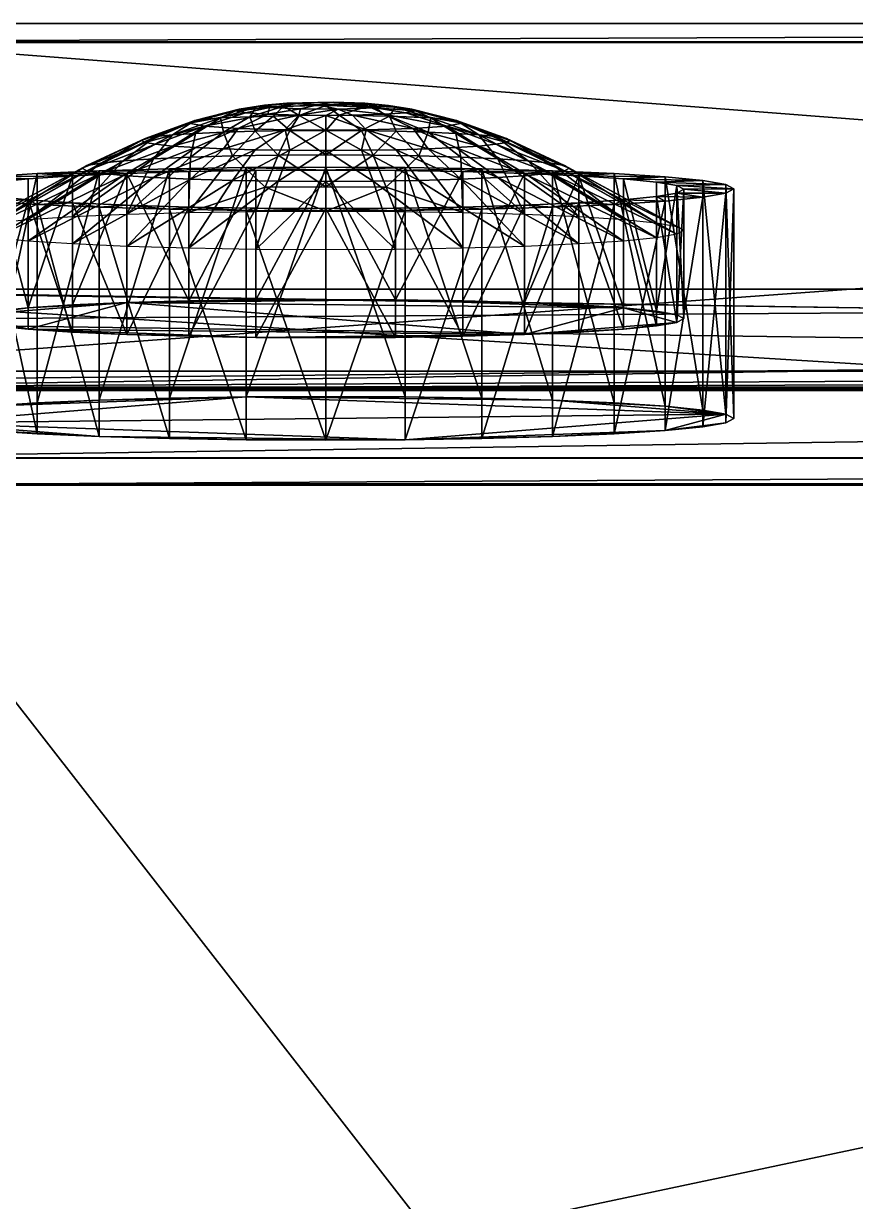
# Model space of a CAD drawing. Extents: x -2.45 to 2.44, y -4.51 to 4.52.
# Drawn here: x -1.82 to -1.097, y 3.495 to 4.52 of the extents above; entities that cross this region are included whole.
import ezdxf

# ---------------------------------------------------------------- set-up
doc = ezdxf.new("R2010")
doc.units = 0

msp = doc.modelspace()

# ---------------------------------------------------------------- linework, layer by layer
for points in [[(-2.078, 4.5045, 0.628), (-2.077, 4.5201, 0.719), (2.0621, 4.5201, 0.719)], [(2.0621, 4.5201, 0.719), (1.9458, 4.5035, 0.4908), (-2.078, 4.5045, 0.628)], [(-2.077, 4.2175, 0.7362), (2.0621, 4.2175, 0.7362), (2.0621, 4.5201, 0.719)], [(-2.077, 4.2175, 0.7362), (2.0621, 4.5201, 0.719), (-2.077, 4.5201, 0.719)], [(1.9458, 4.5035, 0.4908), (-1.958, 4.5035, 0.4908), (-2.078, 4.5045, 0.628)], [(1.9458, 4.2009, 0.508), (-1.958, 4.2009, 0.508), (-1.958, 4.5035, 0.4908)], [(1.9458, 4.2009, 0.508), (-1.958, 4.5035, 0.4908), (1.9458, 4.5035, 0.4908)], [(-1.6061, 4.4471, 1.0827), (-1.6354, 4.4441, 1.1004), (-1.6103, 4.4491, 1.1191)], [(-1.6103, 4.4491, 1.1191), (-1.6354, 4.4441, 1.1004), (-1.6322, 4.4457, 1.1308)], [(-1.6175, 4.4472, 1.1578), (-1.6103, 4.4491, 1.1191), (-1.6322, 4.4457, 1.1308)], [(-1.6232, 4.439, 1.2063), (-1.5936, 4.4482, 1.177), (-1.6175, 4.4472, 1.1578)], [(-1.5936, 4.4482, 1.177), (-1.6232, 4.439, 1.2063), (-1.6027, 4.4396, 1.2172)], [(-1.6175, 4.4472, 1.1578), (-1.591, 4.4508, 1.1506), (-1.6103, 4.4491, 1.1191)], [(-1.591, 4.4508, 1.1506), (-1.6175, 4.4472, 1.1578), (-1.5936, 4.4482, 1.177)], [(-1.5792, 4.4507, 1.1126), (-1.6103, 4.4491, 1.1191), (-1.591, 4.4508, 1.1506)], [(-1.5792, 4.4507, 1.1126), (-1.6061, 4.4471, 1.0827), (-1.6103, 4.4491, 1.1191)], [(-1.5638, 4.4493, 1.0853), (-1.6061, 4.4471, 1.0827), (-1.5792, 4.4507, 1.1126)], [(-1.5638, 4.4493, 1.0853), (-1.5789, 4.4458, 1.0576), (-1.6061, 4.4471, 1.0827)], [(-1.5803, 4.44, 1.224), (-1.5936, 4.4482, 1.177), (-1.6027, 4.4396, 1.2172)], [(-1.5571, 4.4489, 1.1854), (-1.591, 4.4508, 1.1506), (-1.5936, 4.4482, 1.177)], [(-1.5803, 4.44, 1.224), (-1.5571, 4.4489, 1.1854), (-1.5936, 4.4482, 1.177)], [(-1.5792, 4.4507, 1.1126), (-1.591, 4.4508, 1.1506), (-1.5502, 4.4517, 1.1301)], [(-1.5502, 4.4517, 1.1301), (-1.591, 4.4508, 1.1506), (-1.5571, 4.4514, 1.1615)], [(-1.5571, 4.4489, 1.1854), (-1.5571, 4.4514, 1.1615), (-1.591, 4.4508, 1.1506)], [(-1.5571, 4.4489, 1.1854), (-1.5803, 4.44, 1.224), (-1.5455, 4.4405, 1.2247)], [(-1.5502, 4.4517, 1.1301), (-1.5638, 4.4493, 1.0853), (-1.5792, 4.4507, 1.1126)], [(-1.5638, 4.4493, 1.0853), (-1.5464, 4.4455, 1.0538), (-1.5789, 4.4458, 1.0576)], [(-1.5502, 4.4517, 1.1301), (-1.536, 4.45, 1.0995), (-1.5638, 4.4493, 1.0853)], [(-1.5139, 4.4466, 1.0736), (-1.5638, 4.4493, 1.0853), (-1.536, 4.45, 1.0995)], [(-1.5139, 4.4466, 1.0736), (-1.5464, 4.4455, 1.0538), (-1.5638, 4.4493, 1.0853)], [(-1.5502, 4.4517, 1.1301), (-1.5571, 4.4514, 1.1615), (-1.5232, 4.4508, 1.1506)], [(-1.5571, 4.4489, 1.1854), (-1.5232, 4.4508, 1.1506), (-1.5571, 4.4514, 1.1615)], [(-1.5571, 4.4489, 1.1854), (-1.5206, 4.4482, 1.177), (-1.5232, 4.4508, 1.1506)], [(-1.5455, 4.4405, 1.2247), (-1.5206, 4.4482, 1.177), (-1.5571, 4.4489, 1.1854)], [(-1.5502, 4.4517, 1.1301), (-1.5232, 4.4508, 1.1506), (-1.5026, 4.4488, 1.114)], [(-1.536, 4.45, 1.0995), (-1.5502, 4.4517, 1.1301), (-1.5026, 4.4488, 1.114)], [(-1.5455, 4.4405, 1.2247), (-1.5017, 4.4396, 1.2126), (-1.5206, 4.4482, 1.177)], [(-1.536, 4.45, 1.0995), (-1.5026, 4.4488, 1.114), (-1.5139, 4.4466, 1.0736)], [(-1.5232, 4.4508, 1.1506), (-1.5206, 4.4482, 1.177), (-1.4968, 4.4472, 1.1578)], [(-1.4968, 4.4472, 1.1578), (-1.5026, 4.4488, 1.114), (-1.5232, 4.4508, 1.1506)], [(-1.5017, 4.4396, 1.2126), (-1.4968, 4.4472, 1.1578), (-1.5206, 4.4482, 1.177)], [(-1.4788, 4.4441, 1.1004), (-1.5139, 4.4466, 1.0736), (-1.5026, 4.4488, 1.114)], [(-1.5026, 4.4488, 1.114), (-1.4821, 4.4457, 1.1309), (-1.4788, 4.4441, 1.1004)], [(-1.4968, 4.4472, 1.1578), (-1.4821, 4.4457, 1.1309), (-1.5026, 4.4488, 1.114)], [(-1.6903, 4.4232, 1.1963), (-1.6487, 4.438, 1.1834), (-1.6708, 4.4358, 1.1427)], [(-1.6487, 4.438, 1.1834), (-1.6903, 4.4232, 1.1963), (-1.6704, 4.4245, 1.2206)], [(-1.6757, 4.4333, 1.0965), (-1.6354, 4.4441, 1.1004), (-1.6268, 4.4425, 1.071)], [(-1.6708, 4.4358, 1.1427), (-1.6354, 4.4441, 1.1004), (-1.6757, 4.4333, 1.0965)], [(-1.6757, 4.4333, 1.0965), (-1.6268, 4.4425, 1.071), (-1.6625, 4.4308, 1.0521)], [(-1.6708, 4.4358, 1.1427), (-1.6322, 4.4457, 1.1308), (-1.6354, 4.4441, 1.1004)], [(-1.6487, 4.438, 1.1834), (-1.6322, 4.4457, 1.1308), (-1.6708, 4.4358, 1.1427)], [(-1.6461, 4.4256, 1.2404), (-1.6487, 4.438, 1.1834), (-1.6704, 4.4245, 1.2206)], [(-1.6625, 4.4308, 1.0521), (-1.6268, 4.4425, 1.071), (-1.6075, 4.4412, 1.0472)], [(-1.6625, 4.4308, 1.0521), (-1.6075, 4.4412, 1.0472), (-1.6332, 4.4289, 1.016)], [(-1.6487, 4.438, 1.1834), (-1.6175, 4.4472, 1.1578), (-1.6322, 4.4457, 1.1308)], [(-1.6232, 4.439, 1.2063), (-1.6175, 4.4472, 1.1578), (-1.6487, 4.438, 1.1834)], [(-1.6461, 4.4256, 1.2404), (-1.6232, 4.439, 1.2063), (-1.6487, 4.438, 1.1834)], [(-1.6184, 4.4264, 1.2552), (-1.6232, 4.439, 1.2063), (-1.6461, 4.4256, 1.2404)], [(-1.6061, 4.4471, 1.0827), (-1.6268, 4.4425, 1.071), (-1.6354, 4.4441, 1.1004)], [(-1.6332, 4.4289, 1.016), (-1.6075, 4.4412, 1.0472), (-1.5805, 4.4404, 1.0325)], [(-1.6332, 4.4289, 1.016), (-1.5805, 4.4404, 1.0325), (-1.5924, 4.4277, 0.9939)], [(-1.6061, 4.4471, 1.0827), (-1.6075, 4.4412, 1.0472), (-1.6268, 4.4425, 1.071)], [(-1.6184, 4.4264, 1.2552), (-1.6027, 4.4396, 1.2172), (-1.6232, 4.439, 1.2063)], [(-1.5884, 4.4269, 1.2643), (-1.6027, 4.4396, 1.2172), (-1.6184, 4.4264, 1.2552)], [(-1.5789, 4.4458, 1.0576), (-1.6075, 4.4412, 1.0472), (-1.6061, 4.4471, 1.0827)], [(-1.5789, 4.4458, 1.0576), (-1.5805, 4.4404, 1.0325), (-1.6075, 4.4412, 1.0472)], [(-1.5884, 4.4269, 1.2643), (-1.5803, 4.44, 1.224), (-1.6027, 4.4396, 1.2172)], [(-1.5924, 4.4277, 0.9939), (-1.5805, 4.4404, 1.0325), (-1.5571, 4.4402, 1.0291)], [(-1.5924, 4.4277, 0.9939), (-1.5571, 4.4402, 1.0291), (-1.5571, 4.4272, 0.9886)], [(-1.5571, 4.427, 1.2674), (-1.5803, 4.44, 1.224), (-1.5884, 4.4269, 1.2643)], [(-1.5805, 4.4404, 1.0325), (-1.5789, 4.4458, 1.0576), (-1.5464, 4.4455, 1.0538)], [(-1.5805, 4.4404, 1.0325), (-1.5464, 4.4455, 1.0538), (-1.5571, 4.4402, 1.0291)], [(-1.5571, 4.427, 1.2674), (-1.5455, 4.4405, 1.2247), (-1.5803, 4.44, 1.224)], [(-1.5464, 4.4455, 1.0538), (-1.5337, 4.4404, 1.0325), (-1.5571, 4.4402, 1.0291)], [(-1.5455, 4.4405, 1.2247), (-1.5571, 4.427, 1.2674), (-1.5259, 4.4269, 1.2643)], [(-1.5219, 4.4277, 0.9939), (-1.5571, 4.4402, 1.0291), (-1.5337, 4.4404, 1.0325)], [(-1.5219, 4.4277, 0.9939), (-1.5571, 4.4272, 0.9886), (-1.5571, 4.4402, 1.0291)], [(-1.5067, 4.4412, 1.0472), (-1.5464, 4.4455, 1.0538), (-1.5139, 4.4466, 1.0736)], [(-1.5067, 4.4412, 1.0472), (-1.5337, 4.4404, 1.0325), (-1.5464, 4.4455, 1.0538)], [(-1.5259, 4.4269, 1.2643), (-1.5017, 4.4396, 1.2126), (-1.5455, 4.4405, 1.2247)], [(-1.481, 4.4289, 1.0161), (-1.5337, 4.4404, 1.0325), (-1.5067, 4.4412, 1.0472)], [(-1.481, 4.4289, 1.0161), (-1.5219, 4.4277, 0.9939), (-1.5337, 4.4404, 1.0325)], [(-1.5259, 4.4269, 1.2643), (-1.4958, 4.4264, 1.2552), (-1.5017, 4.4396, 1.2126)], [(-1.5139, 4.4466, 1.0736), (-1.4875, 4.4425, 1.071), (-1.5067, 4.4412, 1.0472)], [(-1.4788, 4.4441, 1.1004), (-1.4875, 4.4425, 1.071), (-1.5139, 4.4466, 1.0736)], [(-1.4518, 4.4309, 1.0521), (-1.5067, 4.4412, 1.0472), (-1.4875, 4.4425, 1.071)], [(-1.4518, 4.4309, 1.0521), (-1.481, 4.4289, 1.0161), (-1.5067, 4.4412, 1.0472)], [(-1.5017, 4.4396, 1.2126), (-1.4656, 4.438, 1.1835), (-1.4968, 4.4472, 1.1578)], [(-1.5017, 4.4396, 1.2126), (-1.4958, 4.4264, 1.2552), (-1.4681, 4.4256, 1.2404)], [(-1.4681, 4.4256, 1.2404), (-1.4656, 4.438, 1.1835), (-1.5017, 4.4396, 1.2126)], [(-1.4656, 4.438, 1.1835), (-1.4821, 4.4457, 1.1309), (-1.4968, 4.4472, 1.1578)], [(-1.4386, 4.4333, 1.0966), (-1.4875, 4.4425, 1.071), (-1.4788, 4.4441, 1.1004)], [(-1.4386, 4.4333, 1.0966), (-1.4518, 4.4309, 1.0521), (-1.4875, 4.4425, 1.071)], [(-1.4656, 4.438, 1.1835), (-1.4434, 4.4358, 1.1427), (-1.4821, 4.4457, 1.1309)], [(-1.4434, 4.4358, 1.1427), (-1.4788, 4.4441, 1.1004), (-1.4821, 4.4457, 1.1309)], [(-1.4434, 4.4358, 1.1427), (-1.4386, 4.4333, 1.0966), (-1.4788, 4.4441, 1.1004)], [(-1.4681, 4.4256, 1.2404), (-1.4439, 4.4245, 1.2206), (-1.4656, 4.438, 1.1835)], [(-1.4656, 4.438, 1.1835), (-1.4439, 4.4245, 1.2206), (-1.4239, 4.4232, 1.1963)], [(-1.4239, 4.4232, 1.1963), (-1.4434, 4.4358, 1.1427), (-1.4656, 4.438, 1.1835)], [(-1.7142, 4.42, 1.1387), (-1.6757, 4.4333, 1.0965), (-1.7173, 4.4183, 1.1075)], [(-1.6757, 4.4333, 1.0965), (-1.7142, 4.4166, 1.0763), (-1.7173, 4.4183, 1.1075)], [(-1.7142, 4.42, 1.1387), (-1.6708, 4.4358, 1.1427), (-1.6757, 4.4333, 1.0965)], [(-1.6708, 4.4358, 1.1427), (-1.7142, 4.42, 1.1387), (-1.7051, 4.4217, 1.1687)], [(-1.7142, 4.4166, 1.0763), (-1.6757, 4.4333, 1.0965), (-1.6625, 4.4308, 1.0521)], [(-1.7142, 4.4166, 1.0763), (-1.6625, 4.4308, 1.0521), (-1.7051, 4.415, 1.0462)], [(-1.6903, 4.4232, 1.1963), (-1.6708, 4.4358, 1.1427), (-1.7051, 4.4217, 1.1687)], [(-1.6625, 4.4308, 1.0521), (-1.6903, 4.4135, 1.0186), (-1.7051, 4.415, 1.0462)], [(-1.6903, 4.4135, 1.0186), (-1.6625, 4.4308, 1.0521), (-1.6332, 4.4289, 1.016)], [(-1.6903, 4.4135, 1.0186), (-1.6332, 4.4289, 1.016), (-1.6704, 4.4121, 0.9944)], [(-1.6332, 4.4289, 1.016), (-1.6461, 4.4111, 0.9745), (-1.6704, 4.4121, 0.9944)], [(-1.6461, 4.4111, 0.9745), (-1.6332, 4.4289, 1.016), (-1.5924, 4.4277, 0.9939)], [(-1.6461, 4.4111, 0.9745), (-1.5924, 4.4277, 0.9939), (-1.6184, 4.4103, 0.9597)], [(-1.5924, 4.4277, 0.9939), (-1.5884, 4.4098, 0.9506), (-1.6184, 4.4103, 0.9597)], [(-1.5884, 4.4098, 0.9506), (-1.5924, 4.4277, 0.9939), (-1.5571, 4.4272, 0.9886)], [(-1.5259, 4.4098, 0.9506), (-1.5571, 4.4272, 0.9886), (-1.5219, 4.4277, 0.9939)], [(-1.5219, 4.4277, 0.9939), (-1.4958, 4.4103, 0.9597), (-1.5259, 4.4098, 0.9506)], [(-1.4681, 4.4111, 0.9745), (-1.5219, 4.4277, 0.9939), (-1.481, 4.4289, 1.0161)], [(-1.4681, 4.4111, 0.9745), (-1.4958, 4.4103, 0.9597), (-1.5219, 4.4277, 0.9939)], [(-1.4239, 4.4135, 1.0186), (-1.481, 4.4289, 1.0161), (-1.4518, 4.4309, 1.0521)], [(-1.481, 4.4289, 1.0161), (-1.4439, 4.4121, 0.9944), (-1.4681, 4.4111, 0.9745)], [(-1.4239, 4.4135, 1.0186), (-1.4439, 4.4121, 0.9944), (-1.481, 4.4289, 1.0161)], [(-1.4, 4.4166, 1.0763), (-1.4518, 4.4309, 1.0521), (-1.4386, 4.4333, 1.0966)], [(-1.4518, 4.4309, 1.0521), (-1.4091, 4.415, 1.0462), (-1.4239, 4.4135, 1.0186)], [(-1.4, 4.4166, 1.0763), (-1.4091, 4.415, 1.0462), (-1.4518, 4.4309, 1.0521)], [(-1.4434, 4.4358, 1.1427), (-1.4091, 4.4217, 1.1687), (-1.4, 4.42, 1.1387)], [(-1.4239, 4.4232, 1.1963), (-1.4091, 4.4217, 1.1687), (-1.4434, 4.4358, 1.1427)], [(-1.4, 4.42, 1.1387), (-1.4386, 4.4333, 1.0966), (-1.4434, 4.4358, 1.1427)], [(-1.4386, 4.4333, 1.0966), (-1.3969, 4.4183, 1.1075), (-1.4, 4.4166, 1.0763)], [(-1.4, 4.42, 1.1387), (-1.3969, 4.4183, 1.1075), (-1.4386, 4.4333, 1.0966)], [(-1.7688, 4.3942, 1.1075), (-1.7173, 4.4183, 1.1075), (-1.7142, 4.4166, 1.0763)], [(-1.7647, 4.3965, 1.1487), (-1.7173, 4.4183, 1.1075), (-1.7688, 4.3942, 1.1075)], [(-1.7647, 4.3965, 1.1487), (-1.7142, 4.42, 1.1387), (-1.7173, 4.4183, 1.1075)], [(-1.7527, 4.3987, 1.1884), (-1.7142, 4.42, 1.1387), (-1.7647, 4.3965, 1.1487)], [(-1.7527, 4.3987, 1.1884), (-1.7051, 4.4217, 1.1687), (-1.7142, 4.42, 1.1387)], [(-1.7331, 4.4007, 1.2249), (-1.7051, 4.4217, 1.1687), (-1.7527, 4.3987, 1.1884)], [(-1.7331, 4.4007, 1.2249), (-1.6903, 4.4232, 1.1963), (-1.7051, 4.4217, 1.1687)], [(-1.7068, 4.4024, 1.2569), (-1.6903, 4.4232, 1.1963), (-1.7331, 4.4007, 1.2249)], [(-1.7068, 4.4024, 1.2569), (-1.6704, 4.4245, 1.2206), (-1.6903, 4.4232, 1.1963)], [(-1.6747, 4.4039, 1.2832), (-1.6704, 4.4245, 1.2206), (-1.7068, 4.4024, 1.2569)], [(-1.6747, 4.4039, 1.2832), (-1.6461, 4.4256, 1.2404), (-1.6704, 4.4245, 1.2206)], [(-1.6381, 4.4049, 1.3028), (-1.6461, 4.4256, 1.2404), (-1.6747, 4.4039, 1.2832)], [(-1.6381, 4.4049, 1.3028), (-1.6184, 4.4264, 1.2552), (-1.6461, 4.4256, 1.2404)], [(-1.5984, 4.4056, 1.3148), (-1.6184, 4.4264, 1.2552), (-1.6381, 4.4049, 1.3028)], [(-1.5984, 4.4056, 1.3148), (-1.5884, 4.4269, 1.2643), (-1.6184, 4.4264, 1.2552)], [(-1.5571, 4.4058, 1.3188), (-1.5884, 4.4269, 1.2643), (-1.5984, 4.4056, 1.3148)], [(-1.5884, 4.4098, 0.9506), (-1.5571, 4.4272, 0.9886), (-1.5571, 4.4096, 0.9475)], [(-1.5571, 4.4058, 1.3188), (-1.5571, 4.427, 1.2674), (-1.5884, 4.4269, 1.2643)], [(-1.5259, 4.4098, 0.9506), (-1.5571, 4.4096, 0.9475), (-1.5571, 4.4272, 0.9886)], [(-1.5571, 4.4058, 1.3188), (-1.5259, 4.4269, 1.2643), (-1.5571, 4.427, 1.2674)], [(-1.5571, 4.4058, 1.3188), (-1.5158, 4.4056, 1.3148), (-1.5259, 4.4269, 1.2643)], [(-1.5158, 4.4056, 1.3148), (-1.4958, 4.4264, 1.2552), (-1.5259, 4.4269, 1.2643)], [(-1.5158, 4.4056, 1.3148), (-1.4761, 4.4049, 1.3028), (-1.4958, 4.4264, 1.2552)], [(-1.4761, 4.4049, 1.3028), (-1.4681, 4.4256, 1.2404), (-1.4958, 4.4264, 1.2552)], [(-1.4761, 4.4049, 1.3028), (-1.4395, 4.4039, 1.2832), (-1.4681, 4.4256, 1.2404)], [(-1.4395, 4.4039, 1.2832), (-1.4439, 4.4245, 1.2206), (-1.4681, 4.4256, 1.2404)], [(-1.4395, 4.4039, 1.2832), (-1.4074, 4.4024, 1.2569), (-1.4439, 4.4245, 1.2206)], [(-1.4074, 4.4024, 1.2569), (-1.4239, 4.4232, 1.1963), (-1.4439, 4.4245, 1.2206)], [(-1.4074, 4.4024, 1.2569), (-1.3811, 4.4007, 1.2249), (-1.4239, 4.4232, 1.1963)], [(-1.3811, 4.4007, 1.2249), (-1.4091, 4.4217, 1.1687), (-1.4239, 4.4232, 1.1963)], [(-1.3811, 4.4007, 1.2249), (-1.3615, 4.3987, 1.1884), (-1.4091, 4.4217, 1.1687)], [(-1.3615, 4.3987, 1.1884), (-1.4, 4.42, 1.1387), (-1.4091, 4.4217, 1.1687)], [(-1.3615, 4.3987, 1.1884), (-1.3495, 4.3965, 1.1487), (-1.4, 4.42, 1.1387)], [(-1.3495, 4.3965, 1.1487), (-1.3969, 4.4183, 1.1075), (-1.4, 4.42, 1.1387)], [(-1.3454, 4.3942, 1.1075), (-1.4, 4.4166, 1.0763), (-1.3969, 4.4183, 1.1075)], [(-1.3495, 4.3965, 1.1487), (-1.3454, 4.3942, 1.1075), (-1.3969, 4.4183, 1.1075)], [(-1.7688, 4.3942, 1.1075), (-1.7142, 4.4166, 1.0763), (-1.7647, 4.392, 1.0662)], [(-1.7647, 4.392, 1.0662), (-1.7142, 4.4166, 1.0763), (-1.7051, 4.415, 1.0462)], [(-1.7647, 4.392, 1.0662), (-1.7051, 4.415, 1.0462), (-1.7527, 4.3898, 1.0266)], [(-1.7527, 4.3898, 1.0266), (-1.7051, 4.415, 1.0462), (-1.6903, 4.4135, 1.0186)], [(-1.7527, 4.3898, 1.0266), (-1.6903, 4.4135, 1.0186), (-1.7331, 4.3878, 0.99)], [(-1.7331, 4.3878, 0.99), (-1.6903, 4.4135, 1.0186), (-1.6704, 4.4121, 0.9944)], [(-1.7331, 4.3878, 0.99), (-1.6704, 4.4121, 0.9944), (-1.7068, 4.386, 0.958)], [(-1.7068, 4.386, 0.958), (-1.6704, 4.4121, 0.9944), (-1.6461, 4.4111, 0.9745)], [(-1.7068, 4.386, 0.958), (-1.6461, 4.4111, 0.9745), (-1.6747, 4.3846, 0.9317)], [(-1.6747, 4.3846, 0.9317), (-1.6461, 4.4111, 0.9745), (-1.6184, 4.4103, 0.9597)], [(-1.6747, 4.3846, 0.9317), (-1.6184, 4.4103, 0.9597), (-1.6381, 4.3835, 0.9122)], [(-1.6381, 4.3835, 0.9122), (-1.6184, 4.4103, 0.9597), (-1.5884, 4.4098, 0.9506)], [(-1.6381, 4.3835, 0.9122), (-1.5884, 4.4098, 0.9506), (-1.5984, 4.3829, 0.9001)], [(-1.5984, 4.3829, 0.9001), (-1.5884, 4.4098, 0.9506), (-1.5571, 4.4096, 0.9475)], [(-1.5984, 4.3829, 0.9001), (-1.5571, 4.4096, 0.9475), (-1.5571, 4.3827, 0.8961)], [(-1.5158, 4.3829, 0.9001), (-1.5571, 4.4096, 0.9475), (-1.5259, 4.4098, 0.9506)], [(-1.5158, 4.3829, 0.9001), (-1.5571, 4.3827, 0.8961), (-1.5571, 4.4096, 0.9475)], [(-1.4761, 4.3835, 0.9122), (-1.5259, 4.4098, 0.9506), (-1.4958, 4.4103, 0.9597)], [(-1.4761, 4.3835, 0.9122), (-1.5158, 4.3829, 0.9001), (-1.5259, 4.4098, 0.9506)], [(-1.4395, 4.3846, 0.9317), (-1.4958, 4.4103, 0.9597), (-1.4681, 4.4111, 0.9745)], [(-1.4395, 4.3846, 0.9317), (-1.4761, 4.3835, 0.9122), (-1.4958, 4.4103, 0.9597)], [(-1.4074, 4.386, 0.958), (-1.4681, 4.4111, 0.9745), (-1.4439, 4.4121, 0.9944)], [(-1.4074, 4.386, 0.958), (-1.4395, 4.3846, 0.9317), (-1.4681, 4.4111, 0.9745)], [(-1.3811, 4.3878, 0.99), (-1.4439, 4.4121, 0.9944), (-1.4239, 4.4135, 1.0186)], [(-1.3811, 4.3878, 0.99), (-1.4074, 4.386, 0.958), (-1.4439, 4.4121, 0.9944)], [(-1.3615, 4.3898, 1.0266), (-1.4239, 4.4135, 1.0186), (-1.4091, 4.415, 1.0462)], [(-1.3615, 4.3898, 1.0266), (-1.3811, 4.3878, 0.99), (-1.4239, 4.4135, 1.0186)], [(-1.3495, 4.392, 1.0662), (-1.4091, 4.415, 1.0462), (-1.4, 4.4166, 1.0763)], [(-1.3495, 4.392, 1.0662), (-1.3615, 4.3898, 1.0266), (-1.4091, 4.415, 1.0462)], [(-1.3454, 4.3942, 1.1075), (-1.3495, 4.392, 1.0662), (-1.4, 4.4166, 1.0763)], [(-1.7647, 4.3965, 1.1487), (-1.8448, 4.3467, 1.2264), (-1.7527, 4.3987, 1.1884)], [(-1.7527, 4.3987, 1.1884), (-1.8448, 4.3467, 1.2264), (-1.8161, 4.3496, 1.2802)], [(-1.7527, 4.3987, 1.1884), (-1.8161, 4.3496, 1.2802), (-1.7331, 4.4007, 1.2249)], [(-1.7331, 4.4007, 1.2249), (-1.8161, 4.3496, 1.2802), (-1.7773, 4.3522, 1.3273)], [(-1.7331, 4.4007, 1.2249), (-1.7773, 4.3522, 1.3273), (-1.7068, 4.4024, 1.2569)], [(-1.7068, 4.4024, 1.2569), (-1.7773, 4.3522, 1.3273), (-1.7301, 4.3543, 1.366)], [(-1.7068, 4.4024, 1.2569), (-1.7301, 4.3543, 1.366), (-1.6747, 4.4039, 1.2832)], [(-1.6747, 4.4039, 1.2832), (-1.7301, 4.3543, 1.366), (-1.6763, 4.3558, 1.3947)], [(-1.6747, 4.4039, 1.2832), (-1.6763, 4.3558, 1.3947), (-1.6381, 4.4049, 1.3028)], [(-1.6381, 4.4049, 1.3028), (-1.6763, 4.3558, 1.3947), (-1.6097, 4.3777, 1.3714)], [(-1.6381, 4.4049, 1.3028), (-1.6097, 4.3777, 1.3714), (-1.5984, 4.4056, 1.3148)], [(-1.5984, 4.4056, 1.3148), (-1.6097, 4.3777, 1.3714), (-1.5571, 4.378, 1.3765)], [(-1.5984, 4.4056, 1.3148), (-1.5571, 4.378, 1.3765), (-1.5571, 4.4058, 1.3188)], [(-1.5158, 4.4056, 1.3148), (-1.5571, 4.4058, 1.3188), (-1.5571, 4.378, 1.3765)], [(-1.5158, 4.4056, 1.3148), (-1.5571, 4.378, 1.3765), (-1.5045, 4.3777, 1.3714)], [(-1.4761, 4.4049, 1.3028), (-1.5158, 4.4056, 1.3148), (-1.5045, 4.3777, 1.3714)], [(-1.4761, 4.4049, 1.3028), (-1.5045, 4.3777, 1.3714), (-1.4379, 4.3558, 1.3947)], [(-1.4395, 4.4039, 1.2832), (-1.4761, 4.4049, 1.3028), (-1.4379, 4.3558, 1.3947)], [(-1.4395, 4.4039, 1.2832), (-1.4379, 4.3558, 1.3947), (-1.3841, 4.3543, 1.366)], [(-1.4074, 4.4024, 1.2569), (-1.4395, 4.4039, 1.2832), (-1.3841, 4.3543, 1.366)], [(-1.4074, 4.4024, 1.2569), (-1.3841, 4.3543, 1.366), (-1.3369, 4.3522, 1.3273)], [(-1.3811, 4.4007, 1.2249), (-1.4074, 4.4024, 1.2569), (-1.3369, 4.3522, 1.3273)], [(-1.3811, 4.4007, 1.2249), (-1.3369, 4.3522, 1.3273), (-1.2982, 4.3496, 1.2802)], [(-1.3615, 4.3987, 1.1884), (-1.3811, 4.4007, 1.2249), (-1.2982, 4.3496, 1.2802)], [(-1.3615, 4.3987, 1.1884), (-1.2982, 4.3496, 1.2802), (-1.2694, 4.3467, 1.2264)], [(-1.3495, 4.3965, 1.1487), (-1.3615, 4.3987, 1.1884), (-1.2694, 4.3467, 1.2264)], [(-1.8159, 4.3851, 1.2741), (-1.8849, 4.3835, 1.237), (-1.8521, 4.3867, 1.2982)], [(-1.7647, 4.392, 1.0662), (-1.8685, 4.3402, 1.1074), (-1.7688, 4.3942, 1.1075)], [(-1.7688, 4.3942, 1.1075), (-1.8685, 4.3402, 1.1074), (-1.8625, 4.3435, 1.1681)], [(-1.7647, 4.392, 1.0662), (-1.8625, 4.3369, 1.0468), (-1.8685, 4.3402, 1.1074)], [(-1.7688, 4.3942, 1.1075), (-1.8625, 4.3435, 1.1681), (-1.7647, 4.3965, 1.1487)], [(-1.7647, 4.3965, 1.1487), (-1.8625, 4.3435, 1.1681), (-1.8448, 4.3467, 1.2264)], [(-1.7527, 4.3898, 1.0266), (-1.8625, 4.3369, 1.0468), (-1.7647, 4.392, 1.0662)], [(-1.7527, 4.3898, 1.0266), (-1.8448, 4.3337, 0.9884), (-1.8625, 4.3369, 1.0468)], [(-1.808, 4.3896, 1.3519), (-1.8521, 4.3867, 1.2982), (-1.8521, 4.1871, 1.3093)], [(-1.808, 4.3896, 1.3519), (-1.8521, 4.1871, 1.3093), (-1.808, 4.19, 1.363)], [(-1.7772, 4.3877, 1.3212), (-1.8521, 4.3867, 1.2982), (-1.808, 4.3896, 1.3519)], [(-1.7772, 4.3877, 1.3212), (-1.8159, 4.3851, 1.2741), (-1.8521, 4.3867, 1.2982)], [(-1.7331, 4.3878, 0.99), (-1.8448, 4.3337, 0.9884), (-1.7527, 4.3898, 1.0266)], [(-1.7331, 4.3878, 0.99), (-1.816, 4.3308, 0.9347), (-1.8448, 4.3337, 0.9884)], [(-1.7068, 4.386, 0.958), (-1.816, 4.3308, 0.9347), (-1.7331, 4.3878, 0.99)], [(-1.8159, 4.2727, 1.2801), (-1.8159, 4.3851, 1.2741), (-1.7772, 4.3877, 1.3212)], [(-1.8159, 4.2727, 1.2801), (-1.7772, 4.3877, 1.3212), (-1.7772, 4.2752, 1.3273)], [(-1.7542, 4.392, 1.396), (-1.808, 4.3896, 1.3519), (-1.808, 4.19, 1.363)], [(-1.7542, 4.392, 1.396), (-1.808, 4.19, 1.363), (-1.7542, 4.1923, 1.407)], [(-1.7301, 4.3897, 1.3599), (-1.808, 4.3896, 1.3519), (-1.7542, 4.392, 1.396)], [(-1.7301, 4.3897, 1.3599), (-1.7772, 4.3877, 1.3212), (-1.808, 4.3896, 1.3519)], [(-1.7772, 4.2752, 1.3273), (-1.7772, 4.3877, 1.3212), (-1.7301, 4.3897, 1.3599)], [(-1.7772, 4.2752, 1.3273), (-1.7301, 4.3897, 1.3599), (-1.7301, 4.2773, 1.3659)], [(-1.6929, 4.3938, 1.4287), (-1.7542, 4.392, 1.396), (-1.7542, 4.1923, 1.407)], [(-1.6929, 4.3938, 1.4287), (-1.7542, 4.1923, 1.407), (-1.6929, 4.1941, 1.4398)], [(-1.6762, 4.3913, 1.3886), (-1.7542, 4.392, 1.396), (-1.6929, 4.3938, 1.4287)], [(-1.6762, 4.3913, 1.3886), (-1.7301, 4.3897, 1.3599), (-1.7542, 4.392, 1.396)], [(-1.6762, 4.2788, 1.3946), (-1.7301, 4.3897, 1.3599), (-1.6762, 4.3913, 1.3886)], [(-1.6762, 4.2788, 1.3946), (-1.7301, 4.2773, 1.3659), (-1.7301, 4.3897, 1.3599)], [(-1.6263, 4.3948, 1.4489), (-1.6929, 4.3938, 1.4287), (-1.6929, 4.1941, 1.4398)], [(-1.6263, 4.3948, 1.4489), (-1.6929, 4.1941, 1.4398), (-1.6263, 4.1952, 1.4599)], [(-1.6178, 4.3922, 1.4063), (-1.6929, 4.3938, 1.4287), (-1.6263, 4.3948, 1.4489)], [(-1.6178, 4.3922, 1.4063), (-1.6762, 4.3913, 1.3886), (-1.6929, 4.3938, 1.4287)], [(-1.6762, 4.2788, 1.3946), (-1.6762, 4.3913, 1.3886), (-1.6178, 4.3922, 1.4063)], [(-1.6762, 4.2788, 1.3946), (-1.6178, 4.3922, 1.4063), (-1.6178, 4.2798, 1.4123)], [(-1.5571, 4.3952, 1.4557), (-1.6263, 4.3948, 1.4489), (-1.6263, 4.1952, 1.4599)], [(-1.5571, 4.3952, 1.4557), (-1.6263, 4.1952, 1.4599), (-1.5571, 4.1955, 1.4667)], [(-1.5571, 4.3926, 1.4123), (-1.6263, 4.3948, 1.4489), (-1.5571, 4.3952, 1.4557)], [(-1.5571, 4.3926, 1.4123), (-1.6178, 4.3922, 1.4063), (-1.6263, 4.3948, 1.4489)], [(-1.6178, 4.2798, 1.4123), (-1.6178, 4.3922, 1.4063), (-1.5571, 4.3926, 1.4123)], [(-1.6178, 4.2798, 1.4123), (-1.5571, 4.3926, 1.4123), (-1.5571, 4.2801, 1.4183)], [(-1.5571, 4.3952, 1.4557), (-1.5571, 4.1955, 1.4667), (-1.4879, 4.1952, 1.4599)], [(-1.5571, 4.3952, 1.4557), (-1.4879, 4.1952, 1.4599), (-1.4879, 4.3948, 1.4489)], [(-1.5571, 4.3926, 1.4123), (-1.5571, 4.3952, 1.4557), (-1.4879, 4.3948, 1.4489)], [(-1.5571, 4.3926, 1.4123), (-1.4879, 4.3948, 1.4489), (-1.4964, 4.3922, 1.4063)], [(-1.4964, 4.2798, 1.4123), (-1.5571, 4.2801, 1.4183), (-1.5571, 4.3926, 1.4123)], [(-1.4964, 4.2798, 1.4123), (-1.5571, 4.3926, 1.4123), (-1.4964, 4.3922, 1.4063)], [(-1.4964, 4.3922, 1.4063), (-1.4879, 4.3948, 1.4489), (-1.4213, 4.3938, 1.4287)], [(-1.4964, 4.3922, 1.4063), (-1.4213, 4.3938, 1.4287), (-1.438, 4.3913, 1.3886)], [(-1.4964, 4.2798, 1.4123), (-1.4964, 4.3922, 1.4063), (-1.438, 4.3913, 1.3886)], [(-1.4964, 4.2798, 1.4123), (-1.438, 4.3913, 1.3886), (-1.438, 4.2788, 1.3946)], [(-1.4879, 4.3948, 1.4489), (-1.4879, 4.1952, 1.4599), (-1.4213, 4.1941, 1.4398)], [(-1.4879, 4.3948, 1.4489), (-1.4213, 4.1941, 1.4398), (-1.4213, 4.3938, 1.4287)], [(-1.438, 4.3913, 1.3886), (-1.4213, 4.3938, 1.4287), (-1.36, 4.392, 1.396)], [(-1.438, 4.3913, 1.3886), (-1.36, 4.392, 1.396), (-1.3842, 4.3897, 1.3599)], [(-1.438, 4.2788, 1.3946), (-1.438, 4.3913, 1.3886), (-1.3842, 4.3897, 1.3599)], [(-1.438, 4.2788, 1.3946), (-1.3842, 4.3897, 1.3599), (-1.3842, 4.2773, 1.3659)], [(-1.4213, 4.3938, 1.4287), (-1.4213, 4.1941, 1.4398), (-1.36, 4.1923, 1.407)], [(-1.4213, 4.3938, 1.4287), (-1.36, 4.1923, 1.407), (-1.36, 4.392, 1.396)], [(-1.4074, 4.386, 0.958), (-1.3811, 4.3878, 0.99), (-1.2982, 4.3308, 0.9347)], [(-1.3842, 4.3897, 1.3599), (-1.36, 4.392, 1.396), (-1.3063, 4.3896, 1.3519)], [(-1.3842, 4.3897, 1.3599), (-1.3063, 4.3896, 1.3519), (-1.337, 4.3877, 1.3212)], [(-1.3842, 4.2773, 1.3659), (-1.3842, 4.3897, 1.3599), (-1.337, 4.3877, 1.3212)], [(-1.3842, 4.2773, 1.3659), (-1.337, 4.3877, 1.3212), (-1.337, 4.2752, 1.3273)], [(-1.3811, 4.3878, 0.99), (-1.3615, 4.3898, 1.0266), (-1.2694, 4.3337, 0.9884)], [(-1.3811, 4.3878, 0.99), (-1.2694, 4.3337, 0.9884), (-1.2982, 4.3308, 0.9347)], [(-1.3615, 4.3898, 1.0266), (-1.3495, 4.392, 1.0662), (-1.2517, 4.3369, 1.0468)], [(-1.3615, 4.3898, 1.0266), (-1.2517, 4.3369, 1.0468), (-1.2694, 4.3337, 0.9884)], [(-1.36, 4.392, 1.396), (-1.36, 4.1923, 1.407), (-1.3063, 4.19, 1.363)], [(-1.36, 4.392, 1.396), (-1.3063, 4.19, 1.363), (-1.3063, 4.3896, 1.3519)], [(-1.3495, 4.3965, 1.1487), (-1.2694, 4.3467, 1.2264), (-1.2517, 4.3435, 1.1681)], [(-1.3454, 4.3942, 1.1075), (-1.3495, 4.3965, 1.1487), (-1.2517, 4.3435, 1.1681)], [(-1.3495, 4.392, 1.0662), (-1.3454, 4.3942, 1.1075), (-1.2457, 4.3402, 1.1074)], [(-1.3495, 4.392, 1.0662), (-1.2457, 4.3402, 1.1074), (-1.2517, 4.3369, 1.0468)], [(-1.3454, 4.3942, 1.1075), (-1.2517, 4.3435, 1.1681), (-1.2457, 4.3402, 1.1074)], [(-1.337, 4.3877, 1.3212), (-1.3063, 4.3896, 1.3519), (-1.2621, 4.3867, 1.2982)], [(-1.337, 4.3877, 1.3212), (-1.2621, 4.3867, 1.2982), (-1.2983, 4.3851, 1.2741)], [(-1.2983, 4.2727, 1.2801), (-1.337, 4.2752, 1.3273), (-1.337, 4.3877, 1.3212)], [(-1.2983, 4.2727, 1.2801), (-1.337, 4.3877, 1.3212), (-1.2983, 4.3851, 1.2741)], [(-1.3063, 4.3896, 1.3519), (-1.3063, 4.19, 1.363), (-1.2621, 4.1871, 1.3093)], [(-1.3063, 4.3896, 1.3519), (-1.2621, 4.1871, 1.3093), (-1.2621, 4.3867, 1.2982)], [(-1.2983, 4.3851, 1.2741), (-1.2621, 4.3867, 1.2982), (-1.2293, 4.3835, 1.237)], [(-1.2621, 4.3867, 1.2982), (-1.2621, 4.1871, 1.3093), (-1.2293, 4.1838, 1.248)], [(-1.2621, 4.3867, 1.2982), (-1.2293, 4.1838, 1.248), (-1.2293, 4.3835, 1.237)], [(-1.8159, 4.3851, 1.2741), (-1.8447, 4.3822, 1.2204), (-1.8849, 4.3835, 1.237)], [(-1.8159, 4.2727, 1.2801), (-1.8447, 4.3822, 1.2204), (-1.8159, 4.3851, 1.2741)], [(-1.8159, 4.2727, 1.2801), (-1.8447, 4.2698, 1.2264), (-1.8447, 4.3822, 1.2204)], [(-1.7068, 4.386, 0.958), (-1.7773, 4.3283, 0.8876), (-1.816, 4.3308, 0.9347)], [(-1.6747, 4.3846, 0.9317), (-1.7773, 4.3283, 0.8876), (-1.7068, 4.386, 0.958)], [(-1.6747, 4.3846, 0.9317), (-1.7301, 4.3262, 0.8489), (-1.7773, 4.3283, 0.8876)], [(-1.6381, 4.3835, 0.9122), (-1.7301, 4.3262, 0.8489), (-1.6747, 4.3846, 0.9317)], [(-1.6381, 4.3835, 0.9122), (-1.6763, 4.3246, 0.8202), (-1.7301, 4.3262, 0.8489)], [(-1.5984, 4.3829, 0.9001), (-1.6763, 4.3246, 0.8202), (-1.6381, 4.3835, 0.9122)], [(-1.5984, 4.3829, 0.9001), (-1.6178, 4.3236, 0.8025), (-1.6763, 4.3246, 0.8202)], [(-1.6178, 4.3565, 1.4123), (-1.6097, 4.3777, 1.3714), (-1.6763, 4.3558, 1.3947)], [(-1.5571, 4.3827, 0.8961), (-1.6178, 4.3236, 0.8025), (-1.5984, 4.3829, 0.9001)], [(-1.5571, 4.3827, 0.8961), (-1.5571, 4.3233, 0.7965), (-1.6178, 4.3236, 0.8025)], [(-1.6097, 4.3777, 1.3714), (-1.6178, 4.3565, 1.4123), (-1.5571, 4.3569, 1.4183)], [(-1.6097, 4.3777, 1.3714), (-1.5571, 4.3569, 1.4183), (-1.5571, 4.378, 1.3765)], [(-1.5571, 4.3827, 0.8961), (-1.5158, 4.3829, 0.9001), (-1.4964, 4.3236, 0.8025)], [(-1.5571, 4.3827, 0.8961), (-1.4964, 4.3236, 0.8025), (-1.5571, 4.3233, 0.7965)], [(-1.5045, 4.3777, 1.3714), (-1.5571, 4.378, 1.3765), (-1.5571, 4.3569, 1.4183)], [(-1.5045, 4.3777, 1.3714), (-1.5571, 4.3569, 1.4183), (-1.4964, 4.3565, 1.4123)], [(-1.5158, 4.3829, 0.9001), (-1.4761, 4.3835, 0.9122), (-1.438, 4.3246, 0.8202)], [(-1.5158, 4.3829, 0.9001), (-1.438, 4.3246, 0.8202), (-1.4964, 4.3236, 0.8025)], [(-1.4964, 4.3565, 1.4123), (-1.4379, 4.3558, 1.3947), (-1.5045, 4.3777, 1.3714)], [(-1.4761, 4.3835, 0.9122), (-1.4395, 4.3846, 0.9317), (-1.3841, 4.3262, 0.8489)], [(-1.4761, 4.3835, 0.9122), (-1.3841, 4.3262, 0.8489), (-1.438, 4.3246, 0.8202)], [(-1.4395, 4.3846, 0.9317), (-1.4074, 4.386, 0.958), (-1.3369, 4.3283, 0.8876)], [(-1.4395, 4.3846, 0.9317), (-1.3369, 4.3283, 0.8876), (-1.3841, 4.3262, 0.8489)], [(-1.4074, 4.386, 0.958), (-1.2982, 4.3308, 0.9347), (-1.3369, 4.3283, 0.8876)], [(-1.2983, 4.3851, 1.2741), (-1.2293, 4.3835, 1.237), (-1.2695, 4.3822, 1.2204)], [(-1.2695, 4.2698, 1.2264), (-1.2983, 4.2727, 1.2801), (-1.2983, 4.3851, 1.2741)], [(-1.2695, 4.2698, 1.2264), (-1.2983, 4.3851, 1.2741), (-1.2695, 4.3822, 1.2204)], [(-1.2695, 4.3822, 1.2204), (-1.2293, 4.3835, 1.237), (-1.2092, 4.3799, 1.1705)], [(-1.2695, 4.3822, 1.2204), (-1.2092, 4.3799, 1.1705), (-1.2518, 4.3791, 1.1621)], [(-1.2695, 4.2698, 1.2264), (-1.2695, 4.3822, 1.2204), (-1.2518, 4.3791, 1.1621)], [(-1.2695, 4.2698, 1.2264), (-1.2518, 4.3791, 1.1621), (-1.2518, 4.2667, 1.1681)], [(-1.2518, 4.3791, 1.1621), (-1.2092, 4.3799, 1.1705), (-1.2023, 4.3762, 1.1014)], [(-1.2518, 4.3791, 1.1621), (-1.2023, 4.3762, 1.1014), (-1.2458, 4.3759, 1.1014)], [(-1.2458, 4.2634, 1.1075), (-1.2518, 4.2667, 1.1681), (-1.2518, 4.3791, 1.1621)], [(-1.2458, 4.2634, 1.1075), (-1.2518, 4.3791, 1.1621), (-1.2458, 4.3759, 1.1014)], [(-1.2458, 4.3759, 1.1014), (-1.2023, 4.3762, 1.1014), (-1.2092, 4.3725, 1.0323)], [(-1.2293, 4.3835, 1.237), (-1.2293, 4.1838, 1.248), (-1.2092, 4.1802, 1.1816)], [(-1.2293, 4.3835, 1.237), (-1.2092, 4.1802, 1.1816), (-1.2092, 4.3799, 1.1705)], [(-1.2092, 4.3799, 1.1705), (-1.2092, 4.1802, 1.1816), (-1.2023, 4.1765, 1.1125)], [(-1.2092, 4.3799, 1.1705), (-1.2023, 4.1765, 1.1125), (-1.2023, 4.3762, 1.1014)], [(-1.2023, 4.3762, 1.1014), (-1.2023, 4.1765, 1.1125), (-1.2092, 4.1728, 1.0434)], [(-1.2023, 4.3762, 1.1014), (-1.2092, 4.1728, 1.0434), (-1.2092, 4.3725, 1.0323)], [(-1.8447, 4.3695, 0.9825), (-1.8159, 4.3666, 0.9287), (-1.8521, 4.3656, 0.9046)], [(-1.8159, 4.3666, 0.9287), (-1.808, 4.3627, 0.8509), (-1.8521, 4.3656, 0.9046)], [(-1.8447, 4.257, 0.9885), (-1.8159, 4.3666, 0.9287), (-1.8447, 4.3695, 0.9825)], [(-1.8447, 4.257, 0.9885), (-1.8159, 4.2541, 0.9348), (-1.8159, 4.3666, 0.9287)], [(-1.8159, 4.3666, 0.9287), (-1.7772, 4.364, 0.8816), (-1.808, 4.3627, 0.8509)], [(-1.7772, 4.2516, 0.8877), (-1.7772, 4.364, 0.8816), (-1.8159, 4.3666, 0.9287)], [(-1.7772, 4.2516, 0.8877), (-1.8159, 4.3666, 0.9287), (-1.8159, 4.2541, 0.9348)], [(-1.2983, 4.3666, 0.9287), (-1.3063, 4.3627, 0.8509), (-1.337, 4.364, 0.8816)], [(-1.2983, 4.2541, 0.9348), (-1.2983, 4.3666, 0.9287), (-1.337, 4.364, 0.8816)], [(-1.2983, 4.3666, 0.9287), (-1.2621, 4.3656, 0.9046), (-1.3063, 4.3627, 0.8509)], [(-1.2695, 4.3695, 0.9825), (-1.2621, 4.3656, 0.9046), (-1.2983, 4.3666, 0.9287)], [(-1.2695, 4.257, 0.9885), (-1.2695, 4.3695, 0.9825), (-1.2983, 4.3666, 0.9287)], [(-1.2695, 4.257, 0.9885), (-1.2983, 4.3666, 0.9287), (-1.2983, 4.2541, 0.9348)], [(-1.2518, 4.3726, 1.0408), (-1.2293, 4.3689, 0.9658), (-1.2695, 4.3695, 0.9825)], [(-1.2518, 4.2601, 1.0468), (-1.2518, 4.3726, 1.0408), (-1.2695, 4.3695, 0.9825)], [(-1.2695, 4.3695, 0.9825), (-1.2293, 4.3689, 0.9658), (-1.2621, 4.3656, 0.9046)], [(-1.2518, 4.2601, 1.0468), (-1.2695, 4.3695, 0.9825), (-1.2695, 4.257, 0.9885)], [(-1.2293, 4.3689, 0.9658), (-1.2293, 4.1692, 0.9769), (-1.2621, 4.1659, 0.9157)], [(-1.2293, 4.3689, 0.9658), (-1.2621, 4.1659, 0.9157), (-1.2621, 4.3656, 0.9046)], [(-1.2458, 4.3759, 1.1014), (-1.2092, 4.3725, 1.0323), (-1.2518, 4.3726, 1.0408)], [(-1.2518, 4.2601, 1.0468), (-1.2458, 4.2634, 1.1075), (-1.2458, 4.3759, 1.1014)], [(-1.2518, 4.2601, 1.0468), (-1.2458, 4.3759, 1.1014), (-1.2518, 4.3726, 1.0408)], [(-1.2518, 4.3726, 1.0408), (-1.2092, 4.3725, 1.0323), (-1.2293, 4.3689, 0.9658)], [(-1.2092, 4.3725, 1.0323), (-1.2092, 4.1728, 1.0434), (-1.2293, 4.1692, 0.9769)], [(-1.2092, 4.3725, 1.0323), (-1.2293, 4.1692, 0.9769), (-1.2293, 4.3689, 0.9658)], [(-1.8521, 4.3656, 0.9046), (-1.808, 4.3627, 0.8509), (-1.808, 4.163, 0.862)], [(-1.8521, 4.3656, 0.9046), (-1.808, 4.163, 0.862), (-1.8521, 4.1659, 0.9157)], [(-1.7772, 4.364, 0.8816), (-1.7542, 4.3603, 0.8069), (-1.808, 4.3627, 0.8509)], [(-1.808, 4.3627, 0.8509), (-1.7542, 4.3603, 0.8069), (-1.7542, 4.1607, 0.8179)], [(-1.808, 4.3627, 0.8509), (-1.7542, 4.1607, 0.8179), (-1.808, 4.163, 0.862)], [(-1.7772, 4.364, 0.8816), (-1.7301, 4.362, 0.843), (-1.7542, 4.3603, 0.8069)], [(-1.7301, 4.2495, 0.849), (-1.7301, 4.362, 0.843), (-1.7772, 4.364, 0.8816)], [(-1.7301, 4.2495, 0.849), (-1.7772, 4.364, 0.8816), (-1.7772, 4.2516, 0.8877)], [(-1.7301, 4.362, 0.843), (-1.6929, 4.3586, 0.7741), (-1.7542, 4.3603, 0.8069)], [(-1.7542, 4.3603, 0.8069), (-1.6929, 4.3586, 0.7741), (-1.6929, 4.1589, 0.7852)], [(-1.7542, 4.3603, 0.8069), (-1.6929, 4.1589, 0.7852), (-1.7542, 4.1607, 0.8179)], [(-1.7301, 4.362, 0.843), (-1.6762, 4.3604, 0.8142), (-1.6929, 4.3586, 0.7741)], [(-1.7301, 4.2495, 0.849), (-1.6762, 4.3604, 0.8142), (-1.7301, 4.362, 0.843)], [(-1.7301, 4.2495, 0.849), (-1.6762, 4.248, 0.8203), (-1.6762, 4.3604, 0.8142)], [(-1.6762, 4.3604, 0.8142), (-1.6263, 4.3575, 0.754), (-1.6929, 4.3586, 0.7741)], [(-1.6929, 4.3586, 0.7741), (-1.6263, 4.3575, 0.754), (-1.6263, 4.1578, 0.765)], [(-1.6929, 4.3586, 0.7741), (-1.6263, 4.1578, 0.765), (-1.6929, 4.1589, 0.7852)], [(-1.6762, 4.3604, 0.8142), (-1.6178, 4.3595, 0.7966), (-1.6263, 4.3575, 0.754)], [(-1.6762, 4.248, 0.8203), (-1.6178, 4.3595, 0.7966), (-1.6762, 4.3604, 0.8142)], [(-1.6762, 4.248, 0.8203), (-1.6178, 4.247, 0.8026), (-1.6178, 4.3595, 0.7966)], [(-1.6178, 4.3595, 0.7966), (-1.5571, 4.3571, 0.7472), (-1.6263, 4.3575, 0.754)], [(-1.6263, 4.3575, 0.754), (-1.5571, 4.3571, 0.7472), (-1.5571, 4.1575, 0.7582)], [(-1.6263, 4.3575, 0.754), (-1.5571, 4.1575, 0.7582), (-1.6263, 4.1578, 0.765)], [(-1.6178, 4.3595, 0.7966), (-1.5571, 4.3592, 0.7906), (-1.5571, 4.3571, 0.7472)], [(-1.6178, 4.247, 0.8026), (-1.5571, 4.3592, 0.7906), (-1.6178, 4.3595, 0.7966)], [(-1.6178, 4.247, 0.8026), (-1.5571, 4.2467, 0.7966), (-1.5571, 4.3592, 0.7906)], [(-1.4964, 4.247, 0.8026), (-1.4964, 4.3595, 0.7966), (-1.5571, 4.3592, 0.7906)], [(-1.4964, 4.3595, 0.7966), (-1.4879, 4.3575, 0.754), (-1.5571, 4.3571, 0.7472)], [(-1.4964, 4.3595, 0.7966), (-1.5571, 4.3571, 0.7472), (-1.5571, 4.3592, 0.7906)], [(-1.4964, 4.247, 0.8026), (-1.5571, 4.3592, 0.7906), (-1.5571, 4.2467, 0.7966)], [(-1.4879, 4.3575, 0.754), (-1.4879, 4.1578, 0.765), (-1.5571, 4.1575, 0.7582)], [(-1.4879, 4.3575, 0.754), (-1.5571, 4.1575, 0.7582), (-1.5571, 4.3571, 0.7472)], [(-1.438, 4.3604, 0.8142), (-1.4879, 4.3575, 0.754), (-1.4964, 4.3595, 0.7966)], [(-1.438, 4.248, 0.8203), (-1.438, 4.3604, 0.8142), (-1.4964, 4.3595, 0.7966)], [(-1.438, 4.248, 0.8203), (-1.4964, 4.3595, 0.7966), (-1.4964, 4.247, 0.8026)], [(-1.438, 4.3604, 0.8142), (-1.4213, 4.3586, 0.7741), (-1.4879, 4.3575, 0.754)], [(-1.4213, 4.3586, 0.7741), (-1.4213, 4.1589, 0.7852), (-1.4879, 4.1578, 0.765)], [(-1.4213, 4.3586, 0.7741), (-1.4879, 4.1578, 0.765), (-1.4879, 4.3575, 0.754)], [(-1.3842, 4.362, 0.843), (-1.4213, 4.3586, 0.7741), (-1.438, 4.3604, 0.8142)], [(-1.438, 4.248, 0.8203), (-1.3842, 4.2495, 0.849), (-1.3842, 4.362, 0.843)], [(-1.438, 4.248, 0.8203), (-1.3842, 4.362, 0.843), (-1.438, 4.3604, 0.8142)], [(-1.3842, 4.362, 0.843), (-1.36, 4.3603, 0.8069), (-1.4213, 4.3586, 0.7741)], [(-1.36, 4.3603, 0.8069), (-1.36, 4.1607, 0.8179), (-1.4213, 4.1589, 0.7852)], [(-1.36, 4.3603, 0.8069), (-1.4213, 4.1589, 0.7852), (-1.4213, 4.3586, 0.7741)], [(-1.337, 4.364, 0.8816), (-1.36, 4.3603, 0.8069), (-1.3842, 4.362, 0.843)], [(-1.3842, 4.2495, 0.849), (-1.337, 4.2516, 0.8877), (-1.337, 4.364, 0.8816)], [(-1.3842, 4.2495, 0.849), (-1.337, 4.364, 0.8816), (-1.3842, 4.362, 0.843)], [(-1.337, 4.364, 0.8816), (-1.3063, 4.3627, 0.8509), (-1.36, 4.3603, 0.8069)], [(-1.3063, 4.3627, 0.8509), (-1.3063, 4.163, 0.862), (-1.36, 4.1607, 0.8179)], [(-1.3063, 4.3627, 0.8509), (-1.36, 4.1607, 0.8179), (-1.36, 4.3603, 0.8069)], [(-1.2983, 4.2541, 0.9348), (-1.337, 4.364, 0.8816), (-1.337, 4.2516, 0.8877)], [(-1.2621, 4.3656, 0.9046), (-1.2621, 4.1659, 0.9157), (-1.3063, 4.163, 0.862)], [(-1.2621, 4.3656, 0.9046), (-1.3063, 4.163, 0.862), (-1.3063, 4.3627, 0.8509)], [(2.1195, 4.2891, 1.5909), (-2.1317, 4.2891, 1.5909), (-2.1643, 4.2613, 1.6441)], [(-2.1643, 4.2613, 1.6441), (2.0939, 4.2029, 1.756), (2.1195, 4.2891, 1.5909)], [(-1.0739, 4.2725, 1.4066), (-2.1325, 4.2882, 1.5811), (-2.1317, 4.2891, 1.5909)], [(-2.1325, 4.2882, 1.5811), (-1.0739, 4.2725, 1.4066), (-1.0211, 4.2195, 0.8184)], [(-1.0211, 4.2195, 0.8184), (-2.1121, 4.2089, 0.7005), (-2.1325, 4.2882, 1.5811)], [(-2.1317, 4.2891, 1.5909), (2.1195, 4.2891, 1.5909), (2.1203, 4.2882, 1.5812)], [(-1.0739, 4.2725, 1.4066), (-2.1317, 4.2891, 1.5909), (2.1203, 4.2882, 1.5812)], [(2.1195, 4.2891, 1.5909), (-2.1317, 4.2891, 1.5909), (-2.1317, 4.2891, 1.5909)], [(2.1195, 4.2891, 1.5909), (-2.1317, 4.2891, 1.5909), (2.1195, 4.2891, 1.5909)], [(-1.8624, 4.2667, 1.1681), (-1.8159, 4.2727, 1.2801), (-1.7301, 4.2773, 1.3659)], [(-1.8159, 4.2541, 0.9348), (-1.8624, 4.2667, 1.1681), (-1.7301, 4.2773, 1.3659)], [(-1.8159, 4.2727, 1.2801), (-1.7772, 4.2752, 1.3273), (-1.7301, 4.2773, 1.3659)], [(-1.3842, 4.2495, 0.849), (-1.8159, 4.2541, 0.9348), (-1.7301, 4.2773, 1.3659)], [(-1.7301, 4.2773, 1.3659), (-1.6762, 4.2788, 1.3946), (-1.6178, 4.2798, 1.4123)], [(-1.7301, 4.2773, 1.3659), (-1.6178, 4.2798, 1.4123), (-1.4964, 4.2798, 1.4123)], [(-1.7301, 4.2773, 1.3659), (-1.4964, 4.2798, 1.4123), (-1.2983, 4.2727, 1.2801)], [(-1.7301, 4.2773, 1.3659), (-1.2983, 4.2727, 1.2801), (-1.3842, 4.2495, 0.849)], [(-1.6178, 4.2798, 1.4123), (-1.5571, 4.2801, 1.4183), (-1.4964, 4.2798, 1.4123)], [(-1.4964, 4.2798, 1.4123), (-1.438, 4.2788, 1.3946), (-1.3842, 4.2773, 1.3659)], [(-1.4964, 4.2798, 1.4123), (-1.3842, 4.2773, 1.3659), (-1.2983, 4.2727, 1.2801)], [(-1.3842, 4.2773, 1.3659), (-1.337, 4.2752, 1.3273), (-1.2983, 4.2727, 1.2801)], [(-1.8624, 4.2667, 1.1681), (-1.8447, 4.2698, 1.2264), (-1.8159, 4.2727, 1.2801)], [(-1.8159, 4.2541, 0.9348), (-1.8624, 4.2601, 1.0468), (-1.8624, 4.2667, 1.1681)], [(-1.2983, 4.2727, 1.2801), (-1.2518, 4.2601, 1.0468), (-1.3842, 4.2495, 0.849)], [(-1.2983, 4.2727, 1.2801), (-1.2695, 4.2698, 1.2264), (-1.2518, 4.2667, 1.1681)], [(-1.2983, 4.2727, 1.2801), (-1.2518, 4.2667, 1.1681), (-1.2518, 4.2601, 1.0468)], [(-1.2518, 4.2667, 1.1681), (-1.2458, 4.2634, 1.1075), (-1.2518, 4.2601, 1.0468)], [(-2.1643, 4.2613, 1.6441), (-2.1061, 4.2029, 1.756), (2.0939, 4.2029, 1.756)], [(-1.8159, 4.2541, 0.9348), (-1.8447, 4.257, 0.9885), (-1.8624, 4.2601, 1.0468)], [(-1.7301, 4.2495, 0.849), (-1.7772, 4.2516, 0.8877), (-1.8159, 4.2541, 0.9348)], [(-1.6178, 4.247, 0.8026), (-1.7301, 4.2495, 0.849), (-1.8159, 4.2541, 0.9348)], [(-1.3842, 4.2495, 0.849), (-1.6178, 4.247, 0.8026), (-1.8159, 4.2541, 0.9348)], [(-1.2518, 4.2601, 1.0468), (-1.2983, 4.2541, 0.9348), (-1.3842, 4.2495, 0.849)], [(-1.2983, 4.2541, 0.9348), (-1.337, 4.2516, 0.8877), (-1.3842, 4.2495, 0.849)], [(-1.2518, 4.2601, 1.0468), (-1.2695, 4.257, 0.9885), (-1.2983, 4.2541, 0.9348)], [(-1.6178, 4.247, 0.8026), (-1.6762, 4.248, 0.8203), (-1.7301, 4.2495, 0.849)], [(-1.3842, 4.2495, 0.849), (-1.4964, 4.247, 0.8026), (-1.6178, 4.247, 0.8026)], [(-1.4964, 4.247, 0.8026), (-1.5571, 4.2467, 0.7966), (-1.6178, 4.247, 0.8026)], [(-1.3842, 4.2495, 0.849), (-1.438, 4.248, 0.8203), (-1.4964, 4.247, 0.8026)], [(-1.0211, 4.2195, 0.8184), (-2.0403, 4.2039, 0.6452), (-2.1121, 4.2089, 0.7005)], [(2.0621, 4.2175, 0.7362), (-2.077, 4.2175, 0.7362), (-2.078, 4.2019, 0.6452)], [(-2.078, 4.2019, 0.6452), (1.9458, 4.2009, 0.508), (2.0621, 4.2175, 0.7362)], [(-2.0403, 4.2039, 0.6452), (-1.0211, 4.2195, 0.8184), (0.9978, 4.2195, 0.8184)], [(0.9978, 4.2195, 0.8184), (2.0272, 4.2029, 0.634), (-2.0403, 4.2039, 0.6452)], [(-2.0455, 4.1423, 1.7589), (2.0939, 4.2029, 1.756), (-2.1061, 4.2029, 1.756)], [(-2.1061, 4.2029, 1.756), (2.0939, 4.2029, 1.756), (2.0939, 4.2029, 1.756)], [(-2.1061, 4.2029, 1.756), (2.0939, 4.2029, 1.756), (-2.1061, 4.2029, 1.756)], [(-2.078, 4.2019, 0.6452), (-1.958, 4.2009, 0.508), (1.9458, 4.2009, 0.508)], [(-2.0455, 4.1423, 1.7589), (2.0333, 4.1423, 1.7589), (2.0939, 4.2029, 1.756)], [(2.0272, 4.2029, 0.634), (-2.0394, 4.2029, 0.634), (-2.0403, 4.2039, 0.6452)], [(-1.4637, 3.4631, 0.634), (-2.0394, 3.4631, 0.634), (-2.0394, 4.2029, 0.634)], [(-1.4637, 3.4631, 0.634), (-2.0394, 4.2029, 0.634), (2.0272, 4.2029, 0.634)], [(-2.0394, 4.2029, 0.634), (2.0272, 4.2029, 0.634), (2.0272, 4.2029, 0.634)], [(-2.0394, 4.2029, 0.634), (2.0272, 4.2029, 0.634), (-2.0394, 4.2029, 0.634)], [(-1.4637, 2.1174, 0.634), (-1.4637, 3.4631, 0.634), (2.0272, 4.2029, 0.634)], [(-1.4637, 2.1174, 0.634), (2.0272, 4.2029, 0.634), (1.4516, 3.4631, 0.634)], [(-1.6263, 4.1952, 1.4599), (-1.8521, 4.1871, 1.3093), (-1.9051, 4.1728, 1.0434)], [(-1.2092, 4.1802, 1.1816), (-1.6263, 4.1952, 1.4599), (-1.9051, 4.1728, 1.0434)], [(-1.6263, 4.1952, 1.4599), (-1.7542, 4.1923, 1.407), (-1.8521, 4.1871, 1.3093)], [(-1.7542, 4.1923, 1.407), (-1.808, 4.19, 1.363), (-1.8521, 4.1871, 1.3093)], [(-1.6263, 4.1952, 1.4599), (-1.6929, 4.1941, 1.4398), (-1.7542, 4.1923, 1.407)], [(-1.4879, 4.1952, 1.4599), (-1.5571, 4.1955, 1.4667), (-1.6263, 4.1952, 1.4599)], [(-1.36, 4.1923, 1.407), (-1.4879, 4.1952, 1.4599), (-1.6263, 4.1952, 1.4599)], [(-1.2092, 4.1802, 1.1816), (-1.36, 4.1923, 1.407), (-1.6263, 4.1952, 1.4599)], [(-1.36, 4.1923, 1.407), (-1.4213, 4.1941, 1.4398), (-1.4879, 4.1952, 1.4599)], [(-1.2621, 4.1871, 1.3093), (-1.3063, 4.19, 1.363), (-1.36, 4.1923, 1.407)], [(-1.2092, 4.1802, 1.1816), (-1.2621, 4.1871, 1.3093), (-1.36, 4.1923, 1.407)], [(-1.2092, 4.1802, 1.1816), (-1.2293, 4.1838, 1.248), (-1.2621, 4.1871, 1.3093)], [(-1.9051, 4.1728, 1.0434), (-1.4879, 4.1578, 0.765), (-1.2092, 4.1802, 1.1816)], [(-1.9051, 4.1728, 1.0434), (-1.8521, 4.1659, 0.9157), (-1.7542, 4.1607, 0.8179)], [(-1.9051, 4.1728, 1.0434), (-1.7542, 4.1607, 0.8179), (-1.4879, 4.1578, 0.765)], [(-1.4879, 4.1578, 0.765), (-1.2621, 4.1659, 0.9157), (-1.2092, 4.1802, 1.1816)], [(-1.2621, 4.1659, 0.9157), (-1.2092, 4.1728, 1.0434), (-1.2092, 4.1802, 1.1816)], [(-1.2621, 4.1659, 0.9157), (-1.2293, 4.1692, 0.9769), (-1.2092, 4.1728, 1.0434)], [(-1.2092, 4.1728, 1.0434), (-1.2023, 4.1765, 1.1125), (-1.2092, 4.1802, 1.1816)], [(-1.8521, 4.1659, 0.9157), (-1.808, 4.163, 0.862), (-1.7542, 4.1607, 0.8179)], [(-1.4879, 4.1578, 0.765), (-1.36, 4.1607, 0.8179), (-1.2621, 4.1659, 0.9157)], [(-1.36, 4.1607, 0.8179), (-1.3063, 4.163, 0.862), (-1.2621, 4.1659, 0.9157)], [(-1.7542, 4.1607, 0.8179), (-1.6929, 4.1589, 0.7852), (-1.6263, 4.1578, 0.765)], [(-1.7542, 4.1607, 0.8179), (-1.6263, 4.1578, 0.765), (-1.4879, 4.1578, 0.765)], [(-1.6263, 4.1578, 0.765), (-1.5571, 4.1575, 0.7582), (-1.4879, 4.1578, 0.765)], [(-1.4879, 4.1578, 0.765), (-1.4213, 4.1589, 0.7852), (-1.36, 4.1607, 0.8179)], [(2.0333, 4.1423, 1.7589), (-2.0455, 4.1423, 1.7589), (-2.0455, 4.1418, 1.7482)], [(2.0333, 4.1423, 1.7589), (-2.0455, 4.1418, 1.7482), (2.0333, 4.1418, 1.7482)], [(-2.0455, 4.1423, 1.7589), (2.0333, 4.1423, 1.7589), (2.0333, 4.1423, 1.7589)], [(-2.0455, 4.1423, 1.7589), (2.0333, 4.1423, 1.7589), (-2.0455, 4.1423, 1.7589)], [(-2.022, 4.1184, 1.7493), (2.0333, 4.1418, 1.7482), (-2.0455, 4.1418, 1.7482)], [(-2.0455, 4.1418, 1.7482), (2.0333, 4.1418, 1.7482), (2.0333, 4.1418, 1.7482)], [(-2.0455, 4.1418, 1.7482), (2.0333, 4.1418, 1.7482), (-2.0455, 4.1418, 1.7482)], [(-2.022, 4.1184, 1.7493), (2.0098, 4.1184, 1.7493), (2.0333, 4.1418, 1.7482)], [(2.0098, 4.1184, 1.7493), (-2.022, 4.1184, 1.7493), (-2.022, 4.1195, 1.7555)], [(2.0098, 4.1184, 1.7493), (-2.022, 4.1195, 1.7555), (2.0098, 4.1195, 1.7555)], [(2.0098, 4.1195, 1.7555), (-2.022, 4.1195, 1.7555), (-2.022, 1.8336, 1.8653)], [(2.0098, 4.1195, 1.7555), (-2.022, 1.8336, 1.8653), (2.0098, 1.8336, 1.8653)], [(-2.022, 4.1195, 1.7555), (2.0098, 4.1195, 1.7555), (2.0098, 4.1195, 1.7555)], [(-2.022, 4.1195, 1.7555), (2.0098, 4.1195, 1.7555), (-2.022, 4.1195, 1.7555)], [(-2.022, 4.1184, 1.7493), (2.0098, 4.1184, 1.7493), (2.0098, 4.1184, 1.7493)], [(-2.022, 4.1184, 1.7493), (2.0098, 4.1184, 1.7493), (-2.022, 4.1184, 1.7493)]]:
    msp.add_3dface(points)

doc.saveas('drawing.dxf')
